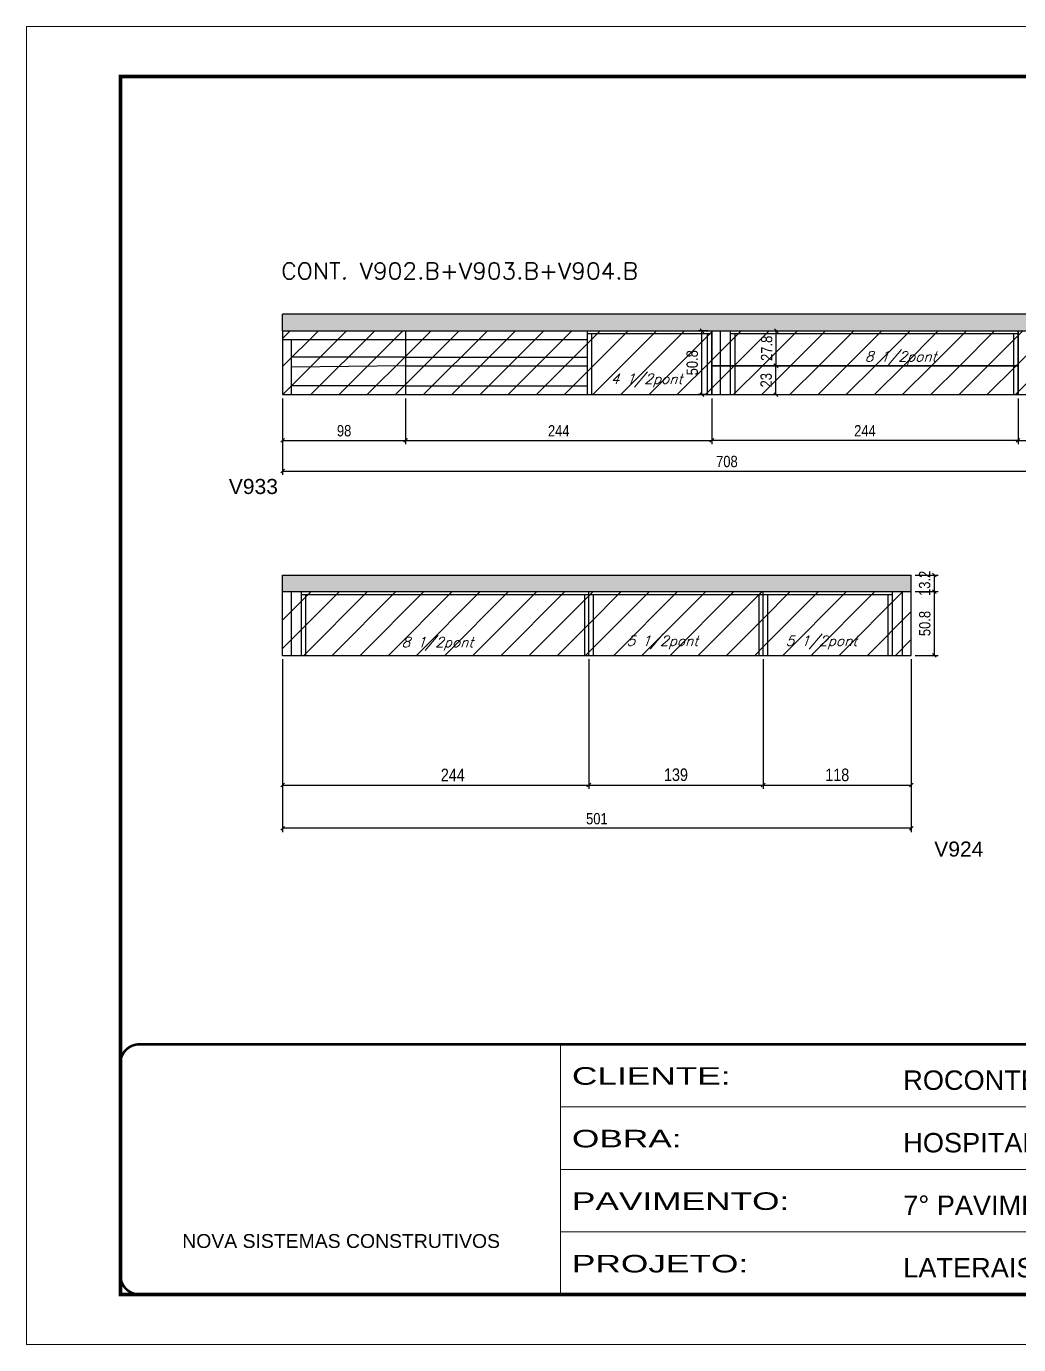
# Model space of a CAD drawing. Extents: x -20960 to -5926, y -2106 to 21915.
# Drawn here: x -7438 to -6648, y 18568 to 19618 of the extents above; entities that cross this region are included whole.
import ezdxf

# ---------------------------------------------------------------- set-up
doc = ezdxf.new("R2010")
doc.units = 0
doc.linetypes.add('CONTINUO', pattern=[0])
doc.linetypes.add('DASHED', pattern=[0.75, 0.5, -0.25])
for name, color, linetype in [('5', 5, 'Continuous'), ('COTA', 241, 'Continuous'), ('Painéis', 200, 'Continuous'), ('Reaproveitamento', 251, 'Continuous'), ('SARR_2.2x7', 40, 'Continuous'), ('SARR_3.5x7', 81, 'Continuous'), ('texto', 7, 'Continuous')]:
    doc.layers.add(name, color=color, linetype=linetype)
for name, color, linetype, lineweight in [('Folhas', 255, 'Continuous', 9), ('SARRAFO DE PRESSAO', 251, 'DASHED', 9), ('Texto Seção', 7, 'Continuous', 15)]:
    doc.layers.add(name, color=color, linetype=linetype, lineweight=lineweight)
doc.styles.add('ARIAL', font='arial.ttf')
doc.styles.add('COTA TECNICA', font='techl___.ttf', dxfattribs={"height": 10})
doc.styles.add('COTA TECNICA-50', font='techl___.ttf', dxfattribs={"height": 9})
doc.styles.add('REGUA-120', font='ROMANS.shx', dxfattribs={"height": 15})
doc.styles.add('Romans', font='romans.shx')
doc.styles.get("Standard").update_dxf_attribs({"font": 'arial.ttf'})
doc.styles.add('Tecnologia', font='')
doc.styles.get('Tecnologia').set_extended_font_data('Forgotten Futurist')
doc.dimstyles.new('COTA PAINEL-50', dxfattribs={"dimtxt": 9, "dimasz": 3, "dimexe": 3, "dimexo": 3, "dimgap": 3, "dimtad": 1, "dimdec": 1, "dimzin": 12, "dimdsep": 46, "dimtxsty": 'COTA TECNICA-50', "dimblk1": 'OBLIQUE', "dimblk2": 'OBLIQUE', "dimsah": 1, "dimcen": 0.9, "dimclrd": 4, "dimclre": 4, "dimclrt": 240, "dimadec": 1, "dimazin": 3, "dimtfac": 1, "dimtdec": 1, "dimtmove": 0, "dimatfit": 3, "dimfxl": 1, "dimtolj": 1, "dimtzin": 12, "dimarcsym": 0})
doc.dimstyles.new('PAINEL', dxfattribs={"dimtxt": 10, "dimasz": 3, "dimexe": 3, "dimexo": 3, "dimgap": 3, "dimtad": 1, "dimdec": 1, "dimzin": 12, "dimdsep": 46, "dimtxsty": 'COTA TECNICA', "dimblk1": 'OBLIQUE', "dimblk2": 'OBLIQUE', "dimsah": 1, "dimcen": 0.9, "dimclrd": 4, "dimclre": 4, "dimclrt": 240, "dimadec": 1, "dimazin": 3, "dimtfac": 1, "dimtdec": 1, "dimtmove": 0, "dimatfit": 3, "dimfxl": 1, "dimtolj": 1, "dimtzin": 12, "dimarcsym": 0})
pattern_1 = [(50, (1585, 0), (5.4655401, -0.4781726), [0.5715, -6.2865]), (355, (1585, 0), (-1.0573026, 5.7317054), [0.4572, -5.0292175]), (100.451445, (1585.4555, -0.04), (4.4082374, 5.2535326), [0.4857003, -5.3427073]), (46.1842, (1585, 1.524), (8.1323712, -1.2612698), [0.85725, -9.42975]), (96.635558, (1585.678, 1.419), (7.122124, 7.4227837), [0.7285507, -8.0140682]), (351.18415, (1585, 1.524), (7.122124, 7.4227837), [0.685799, -7.543792]), (21, (1585.762, 1.143), (4.5484317, -3.0679559), [0.5715, -6.2865]), (326, (1585.762, 1.143), (1.8540609, 5.525639), [0.4572, -5.0292]), (71.451445, (1586.141, 0.8873), (6.4024926, 2.4576831), [0.4857003, -5.3426981]), (37.5, (1585, 0), (0.0926581, 2.53665117), [0, -4.96824, 0, -5.1054, 0, -5.04825]), (7.5, (1585, 0), (2.00458988, 3.00541724), [0, -2.91084, 0, -4.85394, 0, -1.92405]), (327.5, (1583.3007, 0), (4.06771786, -0.17186232), [0, -1.905, 0, -5.9436, 0, -7.8867]), (317.5, (1582.5387, 0), (4.44387544, 0.76279473), [0, -2.4765, 0, -3.94716, 0, -5.6007])]

# ---------------------------------------------------------------- blocks, each defined once
blk = doc.blocks.new('9999999999')
at = {"color": 30, "linetype": 'CONTINUO'}
for p, q in [((98564.6, 34230.2), (98564.6, 34429.4)), ((98564.6, 34379.6), (99584, 34379.6)), ((98564.6, 34329.8), (99488, 34329.8)), ((98564.6, 34280), (99488, 34280))]:
    blk.add_line(p, q, dxfattribs=at)
at = {"color": 30, "linetype": 'CONTINUO', "const_width": 2}
blk.add_lwpolyline([(99584, 34230.2), (99584, 34414.4, 0.414214), (99569, 34429.4), (98229, 34429.4, 0.414214), (98214, 34414.4), (98214, 34245.2, 0.414214), (98229, 34230.2), (99584, 34230.2)], format="xyb", dxfattribs=at)
at = {"layer": 'Folhas'}
blk.add_lwpolyline([(98139, 34190.2), (99624, 34190.2), (99624, 35240.2), (98139, 35240.2)], close=True, dxfattribs=at)
at = {"layer": 'Folhas', "color": 30, "const_width": 3}
blk.add_lwpolyline([(98214, 34230.2), (99584, 34230.2), (99584, 35200.2), (98214, 35200.2)], close=True, dxfattribs=at)
at = {"color": 7, "linetype": 'Continuous', "ltscale": 5, "style": 'ARIAL'}
for s, height, p in [('ROCONTEC', 15.48, (98837.7, 34393.1)), ('HOSPITAL ASSUNÇÃO', 15.483, (98837.7, 34343.3)), ('7° PAVIMENTO', 15.483, (98837.7, 34293.5)), ('NOVA SISTEMAS CONSTRUTIVOS', 11.059, (98263.2, 34267.2)), ('LATERAIS DE VIGAS', 15.483, (98837.7, 34243.7))]:
    blk.add_text(s, height=height, dxfattribs=at).set_placement(p)
at = {"layer": 'Folhas', "color": 7, "style": 'Tecnologia', "width": 1.5}
for s, p in [('CLIENTE:', (98573.7, 34397.2)), ('OBRA:', (98573.7, 34347.3)), ('PAVIMENTO:', (98573.7, 34297.5)), ('PROJETO:', (98573.7, 34247.7))]:
    blk.add_text(s, height=14, dxfattribs=at).set_placement(p)
blk = doc.blocks.new('_Oblique')
at = {"color": 0, "linetype": 'ByBlock', "lineweight": -2}
blk.add_line((-0.5, -0.5), (0.5, 0.5), dxfattribs=at)
blk = doc.blocks.new('*D281')
at = {"layer": 'COTA', "color": 4, "lineweight": -2, "transparency": 16777216}
for p, q in [((-6648.3, 19321.9), (-6648.3, 19285.5)), ((-6526.3, 19321.9), (-6526.3, 19285.5)), ((-6648.3, 19288.5), (-6526.3, 19288.5))]:
    blk.add_line(p, q, dxfattribs=at)
at = {"layer": 'Defpoints', "color": 0, "transparency": 16777216}
for p in [(-6648.3, 19324.9), (-6526.3, 19324.9), (-6526.3, 19288.5)]:
    blk.add_point(p, dxfattribs=at)
at = {"layer": 'COTA', "color": 4, "lineweight": -2, "transparency": 16777216, "xscale": 3, "yscale": 3, "zscale": 3, "rotation": 180}
blk.add_blockref('_Oblique', (-6648.3, 19288.5), dxfattribs=at)
at = {"layer": 'COTA', "color": 4, "lineweight": -2, "transparency": 16777216, "xscale": 3, "yscale": 3, "zscale": 3}
blk.add_blockref('_Oblique', (-6526.3, 19288.5), dxfattribs=at)
at = {"layer": 'COTA', "color": 240, "transparency": 16777216, "insert": (-6587.3, 19296.1), "char_height": 9, "attachment_point": 5, "style": 'COTA TECNICA-50'}
blk.add_mtext('\\A1;122', dxfattribs=at)
blk = doc.blocks.new('*D189')
at = {"layer": 'COTA', "color": 4, "lineweight": -2, "transparency": 16777216}
for p, q in [((-6892.3, 19321.9), (-6892.3, 19285.5)), ((-6648.3, 19321.9), (-6648.3, 19285.5)), ((-6648.3, 19288.5), (-6892.3, 19288.5))]:
    blk.add_line(p, q, dxfattribs=at)
at = {"layer": 'Defpoints', "color": 0, "transparency": 16777216}
for p in [(-6892.3, 19324.9), (-6648.3, 19324.9), (-6892.3, 19288.5)]:
    blk.add_point(p, dxfattribs=at)
at = {"layer": 'COTA', "color": 4, "lineweight": -2, "transparency": 16777216, "xscale": 3, "yscale": 3, "zscale": 3, "rotation": 180}
blk.add_blockref('_Oblique', (-6892.3, 19288.5), dxfattribs=at)
at = {"layer": 'COTA', "color": 4, "lineweight": -2, "transparency": 16777216, "xscale": 3, "yscale": 3, "zscale": 3}
blk.add_blockref('_Oblique', (-6648.3, 19288.5), dxfattribs=at)
at = {"layer": 'COTA', "color": 240, "transparency": 16777216, "insert": (-6770.3, 19296.1), "char_height": 9, "attachment_point": 5, "style": 'COTA TECNICA-50'}
blk.add_mtext('\\A1;244', dxfattribs=at)
blk = doc.blocks.new('*D282')
at = {"layer": 'COTA', "color": 4, "lineweight": -2, "transparency": 16777216}
for p, q in [((-7136.3, 19321.9), (-7136.3, 19285.5)), ((-6892.3, 19321.9), (-6892.3, 19285.5)), ((-7136.3, 19288.5), (-6892.3, 19288.5))]:
    blk.add_line(p, q, dxfattribs=at)
at = {"layer": 'Defpoints', "color": 0, "transparency": 16777216}
for p in [(-7136.3, 19324.9), (-6892.3, 19324.9), (-6892.3, 19288.5)]:
    blk.add_point(p, dxfattribs=at)
at = {"layer": 'COTA', "color": 4, "lineweight": -2, "transparency": 16777216, "xscale": 3, "yscale": 3, "zscale": 3, "rotation": 180}
blk.add_blockref('_Oblique', (-7136.3, 19288.5), dxfattribs=at)
at = {"layer": 'COTA', "color": 4, "lineweight": -2, "transparency": 16777216, "xscale": 3, "yscale": 3, "zscale": 3}
blk.add_blockref('_Oblique', (-6892.3, 19288.5), dxfattribs=at)
at = {"layer": 'COTA', "color": 240, "transparency": 16777216, "insert": (-7014.3, 19296.1), "char_height": 9, "attachment_point": 5, "style": 'COTA TECNICA-50'}
blk.add_mtext('\\A1;244', dxfattribs=at)
blk = doc.blocks.new('*D176')
at = {"layer": 'COTA', "color": 4, "lineweight": -2, "transparency": 16777216}
for p, q in [((-7234.3, 19321.9), (-7234.3, 19285.5)), ((-7136.3, 19321.9), (-7136.3, 19285.5)), ((-7234.3, 19288.5), (-7136.3, 19288.5))]:
    blk.add_line(p, q, dxfattribs=at)
at = {"layer": 'Defpoints', "color": 0, "transparency": 16777216}
for p in [(-7234.3, 19324.9), (-7136.3, 19324.9), (-7136.3, 19288.5)]:
    blk.add_point(p, dxfattribs=at)
at = {"layer": 'COTA', "color": 4, "lineweight": -2, "transparency": 16777216, "xscale": 3, "yscale": 3, "zscale": 3, "rotation": 180}
blk.add_blockref('_Oblique', (-7234.3, 19288.5), dxfattribs=at)
at = {"layer": 'COTA', "color": 4, "lineweight": -2, "transparency": 16777216, "xscale": 3, "yscale": 3, "zscale": 3}
blk.add_blockref('_Oblique', (-7136.3, 19288.5), dxfattribs=at)
at = {"layer": 'COTA', "color": 240, "transparency": 16777216, "insert": (-7185.3, 19296.1), "char_height": 9, "attachment_point": 5, "style": 'COTA TECNICA-50'}
blk.add_mtext('\\A1;98', dxfattribs=at)
blk = doc.blocks.new('*D256')
at = {"layer": 'COTA', "color": 4, "lineweight": -2, "ltscale": 25, "transparency": 16777216}
for p, q in [((-7234.3, 19114.2), (-7234.3, 19010.9)), ((-6990.3, 19114.2), (-6990.3, 19010.9)), ((-7234.3, 19013.9), (-6990.3, 19013.9))]:
    blk.add_line(p, q, dxfattribs=at)
at = {"layer": 'Defpoints', "color": 0, "ltscale": 25, "transparency": 16777216}
for p in [(-7234.3, 19117.2), (-6990.3, 19117.2), (-6990.3, 19013.9)]:
    blk.add_point(p, dxfattribs=at)
at = {"layer": 'COTA', "color": 4, "lineweight": -2, "ltscale": 25, "transparency": 16777216, "xscale": 3, "yscale": 3, "zscale": 3, "rotation": 180}
blk.add_blockref('_Oblique', (-7234.3, 19013.9), dxfattribs=at)
at = {"layer": 'COTA', "color": 4, "lineweight": -2, "ltscale": 25, "transparency": 16777216, "xscale": 3, "yscale": 3, "zscale": 3}
blk.add_blockref('_Oblique', (-6990.3, 19013.9), dxfattribs=at)
at = {"layer": 'COTA', "color": 240, "ltscale": 25, "transparency": 16777216, "insert": (-7098.7, 19022), "char_height": 10, "attachment_point": 5, "style": 'COTA TECNICA'}
blk.add_mtext('\\A1;244', dxfattribs=at)
blk = doc.blocks.new('*D257')
at = {"layer": 'COTA', "color": 4, "lineweight": -2, "ltscale": 25, "transparency": 16777216}
for p, q in [((-6990.3, 19114.2), (-6990.3, 19010.9)), ((-6851.4, 19114.2), (-6851.4, 19010.9)), ((-6990.3, 19013.9), (-6851.4, 19013.9))]:
    blk.add_line(p, q, dxfattribs=at)
at = {"layer": 'Defpoints', "color": 0, "ltscale": 25, "transparency": 16777216}
for p in [(-6990.3, 19117.2), (-6851.4, 19117.2), (-6851.4, 19013.9)]:
    blk.add_point(p, dxfattribs=at)
at = {"layer": 'COTA', "color": 4, "lineweight": -2, "ltscale": 25, "transparency": 16777216, "xscale": 3, "yscale": 3, "zscale": 3, "rotation": 180}
blk.add_blockref('_Oblique', (-6990.3, 19013.9), dxfattribs=at)
at = {"layer": 'COTA', "color": 4, "lineweight": -2, "ltscale": 25, "transparency": 16777216, "xscale": 3, "yscale": 3, "zscale": 3}
blk.add_blockref('_Oblique', (-6851.4, 19013.9), dxfattribs=at)
at = {"layer": 'COTA', "color": 240, "ltscale": 25, "transparency": 16777216, "insert": (-6920.9, 19022.1), "char_height": 10, "attachment_point": 5, "style": 'COTA TECNICA'}
blk.add_mtext('\\A1;139', dxfattribs=at)
blk = doc.blocks.new('*D258')
at = {"layer": 'COTA', "color": 4, "lineweight": -2, "ltscale": 25, "transparency": 16777216}
for p, q in [((-6851.4, 19114.2), (-6851.4, 19010.9)), ((-6733.4, 19114.2), (-6733.4, 19010.9)), ((-6851.4, 19013.9), (-6733.4, 19013.9))]:
    blk.add_line(p, q, dxfattribs=at)
at = {"layer": 'Defpoints', "color": 0, "ltscale": 25, "transparency": 16777216}
for p in [(-6851.4, 19117.2), (-6733.4, 19117.2), (-6733.4, 19013.9)]:
    blk.add_point(p, dxfattribs=at)
at = {"layer": 'COTA', "color": 4, "lineweight": -2, "ltscale": 25, "transparency": 16777216, "xscale": 3, "yscale": 3, "zscale": 3, "rotation": 180}
blk.add_blockref('_Oblique', (-6851.4, 19013.9), dxfattribs=at)
at = {"layer": 'COTA', "color": 4, "lineweight": -2, "ltscale": 25, "transparency": 16777216, "xscale": 3, "yscale": 3, "zscale": 3}
blk.add_blockref('_Oblique', (-6733.4, 19013.9), dxfattribs=at)
at = {"layer": 'COTA', "color": 240, "ltscale": 25, "transparency": 16777216, "insert": (-6792.4, 19022), "char_height": 10, "attachment_point": 5, "style": 'COTA TECNICA'}
blk.add_mtext('\\A1;118', dxfattribs=at)
blk = doc.blocks.new('*D259')
at = {"layer": 'COTA', "color": 4, "lineweight": -2, "transparency": 16777216}
for p, q in [((-6852.6, 19347.9), (-6838.3, 19347.9)), ((-6841.3, 19324.9), (-6841.3, 19347.9)), ((-6852.6, 19324.9), (-6838.3, 19324.9))]:
    blk.add_line(p, q, dxfattribs=at)
at = {"layer": 'Defpoints', "color": 0, "transparency": 16777216}
for p in [(-6855.6, 19347.9), (-6841.3, 19347.9), (-6855.6, 19324.9)]:
    blk.add_point(p, dxfattribs=at)
at = {"layer": 'COTA', "color": 4, "lineweight": -2, "transparency": 16777216, "xscale": 3, "yscale": 3, "zscale": 3}
for p, rotation in [((-6841.3, 19347.9), 90), ((-6841.3, 19324.9), 270)]:
    blk.add_blockref('_Oblique', p, dxfattribs=dict(at, rotation=rotation))
at = {"layer": 'COTA', "color": 240, "transparency": 16777216, "insert": (-6849, 19336.4), "char_height": 9, "attachment_point": 5, "rotation": 90, "style": 'COTA TECNICA-50'}
blk.add_mtext('\\A1;23', dxfattribs=at)
blk = doc.blocks.new('*D260')
at = {"layer": 'COTA', "color": 4, "lineweight": -2, "transparency": 16777216}
for p, q in [((-6841, 19347.9), (-6841, 19375.7)), ((-6852.2, 19347.9), (-6838, 19347.9))]:
    blk.add_line(p, q, dxfattribs=at)
at = {"layer": 'Defpoints', "color": 0, "transparency": 16777216}
for p in [(-6841, 19375.7), (-6841, 19375.7), (-6855.2, 19347.9)]:
    blk.add_point(p, dxfattribs=at)
at = {"layer": 'COTA', "color": 4, "lineweight": -2, "transparency": 16777216, "xscale": 3, "yscale": 3, "zscale": 3}
for p, rotation in [((-6841, 19375.7), 90), ((-6841, 19347.9), 270)]:
    blk.add_blockref('_Oblique', p, dxfattribs=dict(at, rotation=rotation))
at = {"layer": 'COTA', "color": 240, "transparency": 16777216, "insert": (-6848.6, 19361.8), "char_height": 9, "attachment_point": 5, "rotation": 90, "style": 'COTA TECNICA-50'}
blk.add_mtext('\\A1;27.8', dxfattribs=at)
blk = doc.blocks.new('*D261')
at = {"layer": 'COTA', "color": 4, "lineweight": -2, "transparency": 16777216}
for p, q in [((-6895.3, 19375.7), (-6903.2, 19375.7)), ((-6900.2, 19324.9), (-6900.2, 19375.7)), ((-6895.3, 19324.9), (-6903.2, 19324.9))]:
    blk.add_line(p, q, dxfattribs=at)
at = {"layer": 'Defpoints', "color": 0, "transparency": 16777216}
for p in [(-6900.2, 19375.7), (-6892.3, 19375.7), (-6892.3, 19324.9)]:
    blk.add_point(p, dxfattribs=at)
at = {"layer": 'COTA', "color": 4, "lineweight": -2, "transparency": 16777216, "xscale": 3, "yscale": 3, "zscale": 3}
for p, rotation in [((-6900.2, 19375.7), 90), ((-6900.2, 19324.9), 270)]:
    blk.add_blockref('_Oblique', p, dxfattribs=dict(at, rotation=rotation))
at = {"layer": 'COTA', "color": 240, "transparency": 16777216, "insert": (-6907.9, 19350.3), "char_height": 9, "attachment_point": 5, "rotation": 90, "style": 'COTA TECNICA-50'}
blk.add_mtext('\\A1;50.8', dxfattribs=at)
blk = doc.blocks.new('*D262')
at = {"layer": 'COTA', "color": 4, "lineweight": -2, "transparency": 16777216}
for p, q in [((-6730.4, 19168), (-6712, 19168)), ((-6715, 19117.2), (-6715, 19168)), ((-6730.4, 19117.2), (-6712, 19117.2))]:
    blk.add_line(p, q, dxfattribs=at)
at = {"layer": 'Defpoints', "color": 0, "transparency": 16777216}
for p in [(-6733.4, 19168), (-6715, 19168), (-6733.4, 19117.2)]:
    blk.add_point(p, dxfattribs=at)
at = {"layer": 'COTA', "color": 4, "lineweight": -2, "transparency": 16777216, "xscale": 3, "yscale": 3, "zscale": 3}
for p, rotation in [((-6715, 19168), 90), ((-6715, 19117.2), 270)]:
    blk.add_blockref('_Oblique', p, dxfattribs=dict(at, rotation=rotation))
at = {"layer": 'COTA', "color": 240, "transparency": 16777216, "insert": (-6722.6, 19142.6), "char_height": 9, "attachment_point": 5, "rotation": 90, "style": 'COTA TECNICA-50'}
blk.add_mtext('\\A1;50.8', dxfattribs=at)
blk = doc.blocks.new('*D182')
at = {"layer": 'COTA', "color": 4, "lineweight": -2, "transparency": 16777216}
for p, q in [((-6730.4, 19181.2), (-6712, 19181.2)), ((-6715, 19168), (-6715, 19181.2)), ((-6730.4, 19168), (-6712, 19168))]:
    blk.add_line(p, q, dxfattribs=at)
at = {"layer": 'Defpoints', "color": 0, "transparency": 16777216}
for p in [(-6733.4, 19181.2), (-6715, 19181.2), (-6733.4, 19168)]:
    blk.add_point(p, dxfattribs=at)
at = {"layer": 'COTA', "color": 4, "lineweight": -2, "transparency": 16777216, "xscale": 3, "yscale": 3, "zscale": 3}
for p, rotation in [((-6715, 19181.2), 90), ((-6715, 19168), 270)]:
    blk.add_blockref('_Oblique', p, dxfattribs=dict(at, rotation=rotation))
at = {"layer": 'COTA', "color": 240, "transparency": 16777216, "insert": (-6722.7, 19174.6), "char_height": 9, "attachment_point": 5, "rotation": 90, "style": 'COTA TECNICA-50'}
blk.add_mtext('\\A1;13.2', dxfattribs=at)
blk = doc.blocks.new('*D264')
at = {"layer": 'COTA', "color": 4, "lineweight": -2, "transparency": 16777216}
for p, q in [((-7234.3, 19114.2), (-7234.3, 18976.5)), ((-6733.4, 19114.2), (-6733.4, 18976.5)), ((-6733.4, 18979.5), (-7234.3, 18979.5))]:
    blk.add_line(p, q, dxfattribs=at)
at = {"layer": 'Defpoints', "color": 0, "transparency": 16777216}
for p in [(-7234.3, 19117.2), (-6733.4, 19117.2), (-7234.3, 18979.5)]:
    blk.add_point(p, dxfattribs=at)
at = {"layer": 'COTA', "color": 4, "lineweight": -2, "transparency": 16777216, "xscale": 3, "yscale": 3, "zscale": 3, "rotation": 180}
blk.add_blockref('_Oblique', (-7234.3, 18979.5), dxfattribs=at)
at = {"layer": 'COTA', "color": 4, "lineweight": -2, "transparency": 16777216, "xscale": 3, "yscale": 3, "zscale": 3}
blk.add_blockref('_Oblique', (-6733.4, 18979.5), dxfattribs=at)
at = {"layer": 'COTA', "color": 240, "transparency": 16777216, "insert": (-6983.9, 18987.1), "char_height": 9, "attachment_point": 5, "style": 'COTA TECNICA-50'}
blk.add_mtext('\\A1;501', dxfattribs=at)
blk = doc.blocks.new('*D265')
at = {"layer": 'COTA', "color": 4, "lineweight": -2, "transparency": 16777216}
for p, q in [((-7234.3, 19321.9), (-7234.3, 19261)), ((-6526.3, 19321.9), (-6526.3, 19261)), ((-7234.3, 19264), (-6526.3, 19264))]:
    blk.add_line(p, q, dxfattribs=at)
at = {"layer": 'Defpoints', "color": 0, "transparency": 16777216}
for p in [(-7234.3, 19324.9), (-6526.3, 19324.9), (-6526.3, 19264)]:
    blk.add_point(p, dxfattribs=at)
at = {"layer": 'COTA', "color": 4, "lineweight": -2, "transparency": 16777216, "xscale": 3, "yscale": 3, "zscale": 3, "rotation": 180}
blk.add_blockref('_Oblique', (-7234.3, 19264), dxfattribs=at)
at = {"layer": 'COTA', "color": 4, "lineweight": -2, "transparency": 16777216, "xscale": 3, "yscale": 3, "zscale": 3}
blk.add_blockref('_Oblique', (-6526.3, 19264), dxfattribs=at)
at = {"layer": 'COTA', "color": 240, "transparency": 16777216, "insert": (-6880.3, 19271.6), "char_height": 9, "attachment_point": 5, "style": 'COTA TECNICA-50'}
blk.add_mtext('\\A1;708', dxfattribs=at)

msp = doc.modelspace()

# ---------------------------------------------------------------- hatches: boundary and pattern name
at = {"layer": 'COTA', "linetype": 'ByBlock'}
h = msp.add_hatch(dxfattribs=at)
h.set_pattern_fill('AR-CONC', color=256, scale=0.03)
h.set_pattern_definition(pattern_1)
h.paths.add_polyline_path([(-6478.35, 19375.73), (-6180.34, 19375.73), (-6180.34, 19388.93), (-7234.35, 19388.93), (-7234.35, 19375.73), (-6892.35, 19375.73), (-6648.35, 19375.73), (-6526.35, 19375.73), (-6526.35, 19331.93), (-6526.35, 19324.93), (-6478.35, 19324.93)])
h = msp.add_hatch(dxfattribs=at)
h.set_pattern_fill('AR-CONC', color=256, scale=0.03)
h.set_pattern_definition(pattern_1)
h.paths.add_polyline_path([(-6748.37, 19168.02), (-6733.37, 19168.02), (-6733.37, 19181.22), (-7234.35, 19181.22), (-7234.35, 19168.02)])
at = {"layer": 'Reaproveitamento', "transparency": 33554684}
h = msp.add_hatch(dxfattribs=at)
h.set_pattern_fill('ANSI31', color=256, scale=5)
h.paths.add_polyline_path([(-7136.35, 19324.93), (-7136.35, 19375.73), (-7234.35, 19375.73), (-7234.35, 19324.93)])
h = msp.add_hatch(dxfattribs=at)
h.set_pattern_fill('ANSI31', color=256, scale=5)
h.paths.add_polyline_path([(-6892.35, 19324.93), (-6892.35, 19375.73), (-7136.35, 19375.73), (-7136.35, 19324.93)])
h = msp.add_hatch(dxfattribs=at)
h.set_pattern_fill('ANSI31', color=256, scale=5)
h.paths.add_polyline_path([(-6648.35, 19347.93), (-6648.35, 19375.73), (-6892.35, 19375.73), (-6892.35, 19347.93)])
h = msp.add_hatch(dxfattribs=at)
h.set_pattern_fill('ANSI31', color=256, scale=5)
h.paths.add_polyline_path([(-6648.35, 19375.73), (-6648.35, 19324.93), (-6526.35, 19324.93), (-6526.35, 19331.93), (-6526.35, 19375.73)])
h = msp.add_hatch(dxfattribs=at)
h.set_pattern_fill('ANSI31', color=256, scale=5)
h.paths.add_polyline_path([(-6648.35, 19324.93), (-6648.35, 19347.93), (-6892.35, 19347.93), (-6892.35, 19324.93)])
h = msp.add_hatch(dxfattribs=at)
h.set_pattern_fill('ANSI31', color=256, scale=5)
h.paths.add_polyline_path([(-6990.35, 19117.22), (-6990.35, 19168.02), (-7234.35, 19168.02), (-7234.35, 19117.22)])
h = msp.add_hatch(dxfattribs=at)
h.set_pattern_fill('ANSI31', color=256, scale=5)
h.paths.add_polyline_path([(-6851.37, 19117.22), (-6851.37, 19168.02), (-6990.35, 19168.02), (-6990.35, 19117.22)])
h = msp.add_hatch(dxfattribs=at)
h.set_pattern_fill('ANSI31', color=256, scale=5)
h.paths.add_polyline_path([(-6733.37, 19117.22), (-6733.37, 19168.02), (-6748.37, 19168.02), (-6851.37, 19168.02), (-6851.37, 19117.22)])

# ---------------------------------------------------------------- linework, layer by layer
at = {"layer": 'COTA', "linetype": 'ByBlock'}
for p, q in [((-6180.34, 19388.93), (-7234.35, 19388.93)), ((-7234.35, 19375.73), (-7234.35, 19388.93)), ((-7234.35, 19181.22), (-6733.37, 19181.22)), ((-7234.35, 19168.02), (-7234.35, 19181.22)), ((-6733.37, 19168.02), (-6733.37, 19181.22))]:
    msp.add_line(p, q, dxfattribs=at)
at = {"layer": 'Painéis', "ltscale": 25}
for p, q in [((-7234.35, 19375.73), (-7234.35, 19324.93)), ((-7234.35, 19375.73), (-7234.35, 19375.73)), ((-7136.35, 19375.73), (-7136.35, 19324.93)), ((-6892.35, 19375.73), (-6648.35, 19375.73)), ((-6892.35, 19375.73), (-6892.35, 19324.93)), ((-6648.35, 19375.73), (-6526.35, 19375.73)), ((-6648.35, 19375.73), (-6648.35, 19324.93)), ((-6648.35, 19324.93), (-6648.35, 19375.73)), ((-6892.35, 19347.93), (-6648.35, 19347.93)), ((-6648.35, 19347.93), (-6892.35, 19347.93)), ((-6892.35, 19324.93), (-6648.35, 19324.93)), ((-6648.35, 19324.93), (-6526.35, 19324.93)), ((-7234.35, 19117.22), (-7234.35, 19168.02)), ((-6990.35, 19117.22), (-6990.35, 19168.02)), ((-6851.37, 19117.22), (-6851.37, 19168.02)), ((-6748.37, 19168.02), (-6733.37, 19168.02)), ((-6748.37, 19168.02), (-6748.37, 19168.02)), ((-6733.37, 19117.22), (-6733.37, 19168.02))]:
    msp.add_line(p, q, dxfattribs=at)
at = {"layer": 'Painéis'}
for p, q in [((-7234.35, 19375.73), (-6892.35, 19375.73)), ((-7234.35, 19324.93), (-6892.35, 19324.93)), ((-7234.35, 19168.02), (-6748.37, 19168.02)), ((-7234.35, 19117.22), (-6733.37, 19117.22))]:
    msp.add_line(p, q, dxfattribs=at)
msp.add_lwpolyline([(-7234.35, 19117.22), (-7234.35, 19168.02)], dxfattribs=at)
at = {"layer": 'SARR_2.2x7', "linetype": 'Continuous'}
for p, q in [((-6991.35, 19373.53), (-6892.35, 19373.53)), ((-6885.35, 19347.93), (-6885.35, 19375.73)), ((-6877.35, 19373.53), (-6648.35, 19373.53)), ((-7234.35, 19368.73), (-7136.35, 19368.73)), ((-7227.35, 19324.93), (-7227.35, 19368.73)), ((-7136.35, 19368.73), (-6991.35, 19368.73)), ((-7136.35, 19354.76), (-7227.35, 19354.76)), ((-7136.35, 19354.76), (-6991.35, 19354.76)), ((-7136.35, 19347.76), (-7227.35, 19346.83)), ((-7136.35, 19347.76), (-6991.35, 19347.76)), ((-6885.35, 19324.93), (-6885.35, 19347.93)), ((-7136.35, 19331.93), (-7227.35, 19331.93)), ((-7136.35, 19331.93), (-6991.35, 19331.93)), ((-7227.35, 19117.22), (-7227.35, 19168.02)), ((-7219.35, 19165.82), (-6851.37, 19165.82)), ((-6851.37, 19165.82), (-6748.37, 19165.82)), ((-6740.37, 19117.22), (-6740.37, 19168.02))]:
    msp.add_line(p, q, dxfattribs=at)
at = {"layer": 'SARR_3.5x7'}
for p, q in [((-6991.35, 19324.93), (-6991.35, 19375.73)), ((-6987.85, 19324.93), (-6987.85, 19373.53)), ((-6895.85, 19324.93), (-6895.85, 19373.53)), ((-6892.35, 19324.93), (-6892.35, 19375.73)), ((-6877.35, 19324.93), (-6877.35, 19375.73)), ((-6873.85, 19324.93), (-6873.85, 19373.53)), ((-6651.85, 19373.53), (-6651.85, 19324.93)), ((-6648.35, 19373.53), (-6648.35, 19324.93)), ((-6877.35, 19324.93), (-6873.85, 19324.93)), ((-6651.85, 19324.93), (-6648.35, 19324.93)), ((-7219.35, 19117.22), (-7219.35, 19168.02)), ((-7215.85, 19117.22), (-7215.85, 19165.82)), ((-6993.85, 19165.82), (-6993.85, 19117.22)), ((-6986.82, 19165.82), (-6986.82, 19117.22)), ((-6854.87, 19165.82), (-6854.87, 19117.22)), ((-6847.84, 19165.82), (-6847.84, 19117.22)), ((-6751.87, 19117.22), (-6751.87, 19165.82)), ((-6748.37, 19117.22), (-6748.37, 19168.02))]:
    msp.add_line(p, q, dxfattribs=at)

# ---------------------------------------------------------------- block references
at = {"layer": 'SARRAFO DE PRESSAO', "color": 6, "linetype": 'ByBlock'}
msp.add_blockref('9999999999', (-105577.48, -15621.96), dxfattribs=at)

# ---------------------------------------------------------------- texts
at = {"layer": '5', "linetype": 'Continuous'}
for s, p in [('V933', (-7277.19, 19245.76)), ('V924', (-6715.09, 18956.98))]:
    msp.add_text(s, height=12, rotation=0.00004, dxfattribs=at).set_placement(p)
at = {"layer": 'texto', "color": 2, "char_height": 8, "attachment_point": 5, "style": 'Romans'}
for s, insert in [('{\\Q19;\\C256;8 1/2pont}', (-6741.82, 19354.02)), ('{\\Q19;\\C256;4 1/2pont}', (-6944.29, 19336.28)), ('{\\Q19;\\C256;8 1/2pont}', (-7110.96, 19126.5)), ('{\\Q19;\\C256;5 1/2pont}', (-6931.73, 19127.55)), ('{\\Q19;\\C256;5 1/2pont}', (-6805.04, 19127.55))]:
    msp.add_mtext(s, dxfattribs=dict(at, insert=insert))
at = {"layer": 'Texto Seção', "style": 'REGUA-120', "width": 1.05}
msp.add_text('CONT. V902.B+V903.B+V904.B', height=13, dxfattribs=at).set_placement((-7235.4, 19416.88))

# ---------------------------------------------------------------- dimensions: what is measured, and where the dimension line sits
at = {"layer": 'COTA'}
for base, p1, p2, picture, middle in [((-6900.24, 19375.73), (-6892.35, 19324.93), (-6892.35, 19375.73), '*D261', (-6907.86, 19350.33)), ((-6841.29, 19347.93), (-6855.55, 19324.93), (-6855.55, 19347.93), '*D259', (-6848.98, 19336.43)), ((-6714.97, 19168.02), (-6733.37, 19117.22), (-6733.37, 19168.02), '*D262', (-6722.59, 19142.62))]:
    dim = msp.add_linear_dim(base=base, p1=p1, p2=p2, angle=90, dimstyle='COTA PAINEL-50', dxfattribs=at)
    dim.commit()
    dim.dimension.update_dxf_attribs({"geometry": picture, "text_midpoint": middle})
for base, p1, p2, picture, middle in [((-6840.98, 19375.73), (-6855.24, 19347.93), (-6840.98, 19375.73), '*D260', (-6840.98, 19361.83)), ((-6714.97, 19181.22), (-6733.37, 19168.02), (-6733.37, 19181.22), '*D182', (-6714.97, 19174.62))]:
    dim = msp.add_linear_dim(base=base, p1=p1, p2=p2, angle=90, dimstyle='COTA PAINEL-50', override={"dimtmove": 1}, dxfattribs=at)
    dim.commit()
    dim.dimension.update_dxf_attribs({"geometry": picture, "text_midpoint": middle, "dimtype": 160})
for base, p1, p2, picture, middle in [((-7136.35, 19288.51), (-7234.35, 19324.93), (-7136.35, 19324.93), '*D176', (-7185.35, 19296.11)), ((-6526.35, 19263.96), (-7234.35, 19324.93), (-6526.35, 19324.93), '*D265', (-6880.35, 19271.58)), ((-6892.35, 19288.51), (-7136.35, 19324.93), (-6892.35, 19324.93), '*D282', (-7014.35, 19296.08)), ((-6892.35, 19288.51), (-6648.35, 19324.93), (-6892.35, 19324.93), '*D189', (-6770.35, 19296.08)), ((-6526.35, 19288.51), (-6648.35, 19324.93), (-6526.35, 19324.93), '*D281', (-6587.35, 19296.07)), ((-7234.35, 18979.48), (-6733.37, 19117.22), (-7234.35, 19117.22), '*D264', (-6983.86, 18987.08))]:
    dim = msp.add_linear_dim(base=base, p1=p1, p2=p2, dimstyle='COTA PAINEL-50', dxfattribs=at)
    dim.commit()
    dim.dimension.update_dxf_attribs({"geometry": picture, "text_midpoint": middle})
at = {"layer": 'COTA', "ltscale": 25}
dim = msp.add_linear_dim(base=(-6990.35, 19013.89), p1=(-7234.35, 19117.22), p2=(-6990.35, 19117.22), dimstyle='PAINEL', dxfattribs=at)
dim.commit()
dim.dimension.update_dxf_attribs({"geometry": '*D256', "text_midpoint": (-7098.75, 19013.89), "dimtype": 160})
for base, p1, p2, picture, middle in [((-6851.37, 19013.89), (-6990.35, 19117.22), (-6851.37, 19117.22), '*D257', (-6920.86, 19022.13)), ((-6733.37, 19013.89), (-6851.37, 19117.22), (-6733.37, 19117.22), '*D258', (-6792.37, 19021.98))]:
    dim = msp.add_linear_dim(base=base, p1=p1, p2=p2, dimstyle='PAINEL', dxfattribs=at)
    dim.commit()
    dim.dimension.update_dxf_attribs({"geometry": picture, "text_midpoint": middle})

doc.saveas('drawing.dxf')
